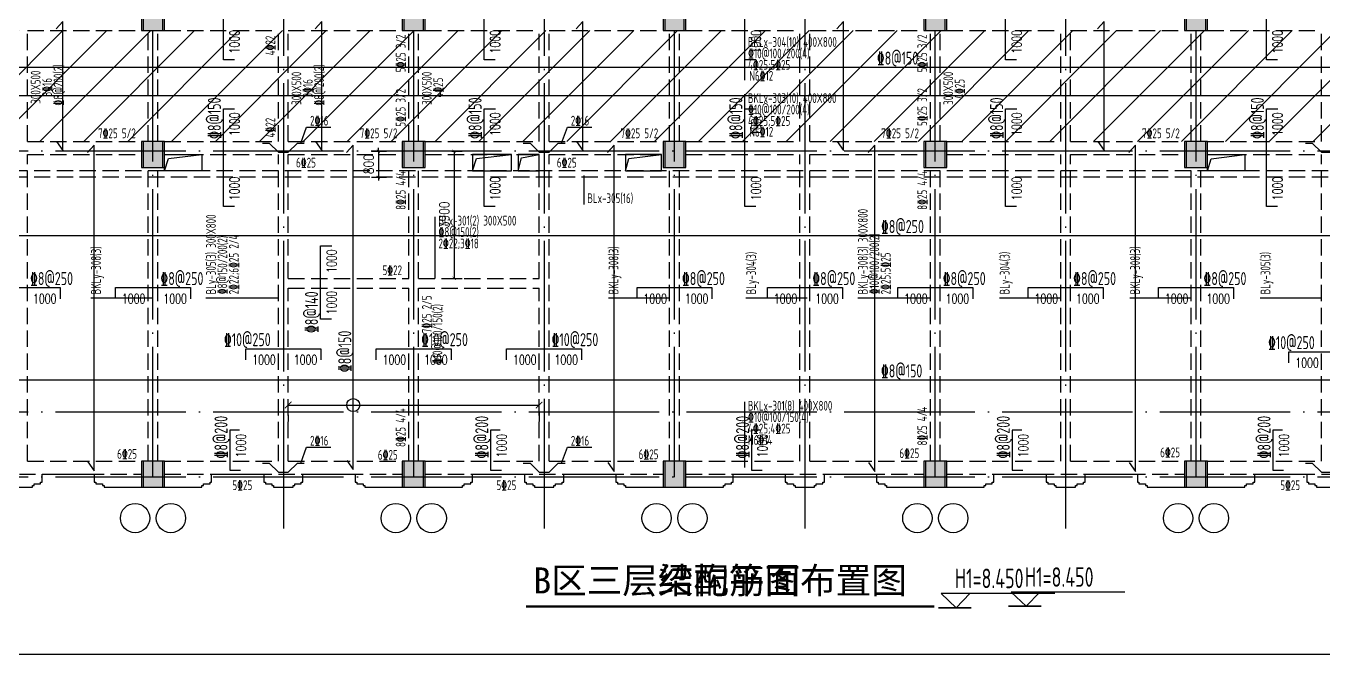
# Model space of a CAD drawing. Header units: millimetres. Extents: x 2998490 to 15040601, y 444546 to 7822218.
# Drawn here: x 14393708 to 14433503, y 7611914 to 7631173 of the extents above; entities that cross this region are included whole.
import ezdxf

# ---------------------------------------------------------------- set-up
doc = ezdxf.new("R2010")
doc.units = ezdxf.units.MM
doc.header["$LTSCALE"] = 2000
doc.linetypes.add('DASH', pattern=[0.35, 0.25, -0.1])
doc.linetypes.add('DOTE', pattern=[2.42, 2, -0.2, 0.02, -0.2])
for name, color, linetype in [('3-AXIS', 3, 'Continuous'), ('3-ban', 84, 'Continuous'), ('3-ban-hatch', 9, 'Continuous'), ('3-ban-rein', 1, 'Continuous'), ('3-ban-TEXT', 7, 'Continuous'), ('3-column-DOWN', 232, 'Continuous'), ('3-COLUMN-UP', 2, 'Continuous'), ('3-dote', 43, 'DOTE'), ('3-HATCH', 8, 'Continuous'), ('3-liang-rein-X', 54, 'Continuous'), ('3-liang-rein-Y', 130, 'Continuous'), ('3-liang-R截面-X', 50, 'Continuous'), ('3-liang-R截面-Y', 70, 'Continuous'), ('3-liang-s-1', 44, 'Continuous'), ('3-liang-xu', 120, 'DASH'), ('3-装饰线脚', 7, 'Continuous'), ('图框', 7, 'Continuous')]:
    doc.layers.add(name, color=color, linetype=linetype)
doc.styles.add('DIM_FONT', font='SIMPLEX', dxfattribs={"width": 0.8, "bigfont": 'HZTXT'})
doc.styles.add('TJ1', font='tj-romans1.shx', dxfattribs={"width": 0.8, "bigfont": 'tj-hztxt1.shx'})
doc.styles.add('TSSD_Rein', font='Tssdeng.shx', dxfattribs={"width": 0.7, "bigfont": 'hztxt.shx'})
doc.styles.add('黑体', font='SIMHEI.TTF')
doc.dimstyles.new('DIMN100', dxfattribs={"dimtxt": 300, "dimasz": 100, "dimexe": 250, "dimexo": 300, "dimgap": 150, "dimtad": 1, "dimdec": 0, "dimzin": 0, "dimdsep": 46, "dimtxsty": 'DIM_FONT', "dimblk": 'ARCHTICK', "dimcen": 0.09, "dimclrt": 7, "dimazin": 2, "dimtfac": 1, "dimtdec": 0, "dimtix": 1, "dimtmove": 2, "dimatfit": 3, "dimldrblk": 'ARCHTICK', "dimfxl": 0, "dimtolj": 1, "dimtzin": 0, "dimarcsym": 0})

# ---------------------------------------------------------------- blocks, each defined once
blk = doc.blocks.new('_ArchTick')
at = {"color": 0, "linetype": 'ByBlock', "const_width": 0.15}
blk.add_lwpolyline([(-0.5, -0.5), (0.5, 0.5)], dxfattribs=at)
blk = doc.blocks.new('*D835')
at = {"layer": '3-ban', "color": 0, "lineweight": -2}
for p, q in [((14401755, 7619548), (14409455, 7619548)), ((14401755, 7619248), (14401755, 7619048)), ((14409455, 7619315), (14409455, 7619048))]:
    blk.add_line(p, q, dxfattribs=at)
at = {"layer": 'Defpoints', "color": 0}
for p in [(14409455, 7619915), (14401755, 7619848), (14409455, 7619548)]:
    blk.add_point(p, dxfattribs=at)
at = {"layer": '3-ban', "color": 0, "lineweight": -2, "xscale": 200, "yscale": 200, "zscale": 200, "rotation": 180}
blk.add_blockref('_ArchTick', (14401755, 7619548), dxfattribs=at)
at = {"layer": '3-ban', "color": 0, "lineweight": -2, "xscale": 200, "yscale": 200, "zscale": 200}
blk.add_blockref('_ArchTick', (14409455, 7619548), dxfattribs=at)
blk = doc.blocks.new('*D1750')
at = {"layer": '3-ban', "color": 0, "lineweight": -2}
for p, q in [((14404312, 7627332), (14404772, 7627332)), ((14404522, 7627332), (14404522, 7627432)), ((14404522, 7627332), (14404522, 7626532)), ((14404312, 7626532), (14404772, 7626532)), ((14404522, 7626532), (14404522, 7626432))]:
    blk.add_line(p, q, dxfattribs=at)
at = {"layer": 'Defpoints', "color": 0}
for p in [(14404012, 7627332), (14404012, 7626532), (14404522, 7626532)]:
    blk.add_point(p, dxfattribs=at)
at = {"layer": '3-ban', "color": 0, "lineweight": -2, "xscale": 100, "yscale": 100, "zscale": 100}
for p, rotation in [((14404522, 7627332), 270), ((14404522, 7626532), 90)]:
    blk.add_blockref('_ArchTick', p, dxfattribs=dict(at, rotation=rotation))
at = {"layer": '3-ban', "color": 7, "insert": (14404222, 7626932), "char_height": 300, "attachment_point": 5, "rotation": 90, "style": 'DIM_FONT'}
blk.add_mtext('\\A1;800', dxfattribs=at)
blk = doc.blocks.new('*D1751')
at = {"layer": '3-ban', "color": 0, "lineweight": -2}
for p, q in [((14406771, 7627332), (14407094, 7627332)), ((14406844, 7627332), (14406844, 7623432)), ((14406771, 7623432), (14407094, 7623432))]:
    blk.add_line(p, q, dxfattribs=at)
at = {"layer": 'Defpoints', "color": 0}
for p in [(14406471, 7627332), (14406471, 7623432), (14406844, 7623432)]:
    blk.add_point(p, dxfattribs=at)
at = {"layer": '3-ban', "color": 0, "lineweight": -2, "xscale": 100, "yscale": 100, "zscale": 100}
for p, rotation in [((14406844, 7627332), 90), ((14406844, 7623432), 270)]:
    blk.add_blockref('_ArchTick', p, dxfattribs=dict(at, rotation=rotation))
at = {"layer": '3-ban', "color": 7, "insert": (14406544, 7625382), "char_height": 300, "attachment_point": 5, "rotation": 90, "style": 'DIM_FONT'}
blk.add_mtext('\\A1;3900', dxfattribs=at)

msp = doc.modelspace()

# ---------------------------------------------------------------- hatches: boundary and pattern name
at = {"layer": '3-ban-hatch'}
h = msp.add_hatch(dxfattribs=at)
h.set_pattern_fill('ANSI31', color=8, scale=300, style=0)
h.set_pattern_definition([(45, (-3453.4, -44193.7), (-673.51921, 673.51921), [])])
h.paths.add_polyline_path([(14379305.5, 7627632.3), (14379305.5, 7634032.3), (14378716.6, 7634032.3), (14378211.8, 7634336.8), (14375608.4, 7636939.6), (14375379.3, 7637493.7), (14375379.3, 7641172.6), (14375609.6, 7641726.2), (14378211.6, 7644328.2), (14378765.7, 7644557.3), (14382445.1, 7644557.3), (14382999.1, 7644328), (14385600.8, 7641726.4), (14385830.5, 7641172.6), (14385830.5, 7639632.3), (14389305.5, 7639632.3), (14389305.5, 7634032.3), (14387305.5, 7634032.3), (14387305.5, 7631334.3), (14389305.5, 7631332.3), (14389305.5, 7631032.3), (14452155.5, 7631032.3), (14452155.5, 7627632.3)])
at = {"layer": '3-HATCH'}
for points in [[(14397305.5, 7631032.3), (14397905.5, 7631032.3), (14397905.5, 7631832.3), (14397305.5, 7631832.3)], [(14405305.5, 7631032.3), (14405905.5, 7631032.3), (14405905.5, 7631832.3), (14405305.5, 7631832.3)], [(14413305.5, 7631032.3), (14413905.5, 7631032.3), (14413905.5, 7631832.3), (14413305.5, 7631832.3)], [(14421305.5, 7631032.3), (14421905.5, 7631032.3), (14421905.5, 7631832.3), (14421305.5, 7631832.3)], [(14429305.5, 7631032.3), (14429905.5, 7631032.3), (14429905.5, 7631832.3), (14429305.5, 7631832.3)], [(14397305.5, 7626832.3), (14397905.5, 7626832.3), (14397905.5, 7627632.3), (14397305.5, 7627632.3)], [(14405305.5, 7626832.3), (14405905.5, 7626832.3), (14405905.5, 7627632.3), (14405305.5, 7627632.3)], [(14413305.5, 7626832.3), (14413905.5, 7626832.3), (14413905.5, 7627632.3), (14413305.5, 7627632.3)], [(14421305.5, 7626832.3), (14421905.5, 7626832.3), (14421905.5, 7627632.3), (14421305.5, 7627632.3)], [(14429305.5, 7626832.3), (14429905.5, 7626832.3), (14429905.5, 7627632.3), (14429305.5, 7627632.3)], [(14397305.5, 7617032.3), (14397905.5, 7617032.3), (14397905.5, 7617832.3), (14397305.5, 7617832.3)], [(14405305.5, 7617032.3), (14405905.5, 7617032.3), (14405905.5, 7617832.3), (14405305.5, 7617832.3)], [(14413305.5, 7617032.3), (14413905.5, 7617032.3), (14413905.5, 7617832.3), (14413305.5, 7617832.3)], [(14421305.5, 7617032.3), (14421905.5, 7617032.3), (14421905.5, 7617832.3), (14421305.5, 7617832.3)], [(14429305.5, 7617032.3), (14429905.5, 7617032.3), (14429905.5, 7617832.3), (14429305.5, 7617832.3)]]:
    msp.add_hatch(color=256, dxfattribs=at).paths.add_polyline_path(points)

# ---------------------------------------------------------------- linework, layer by layer
at = {"layer": '3-AXIS', "color": 15, "linetype": 'DOTE'}
for p, q in [((14397605.6, 7617332.3), (14397605.6, 7646612.4)), ((14405605.6, 7617332.3), (14405605.6, 7646612.4)), ((14413605.6, 7617332.3), (14413605.6, 7646612.4)), ((14421605.6, 7617332.3), (14421605.6, 7646612.4)), ((14429605.6, 7617332.3), (14429605.6, 7646612.4)), ((14451855.6, 7627332.3), (14370566.4, 7627332.3)), ((14451855.6, 7619332.3), (14370566.4, 7619332.3)), ((14451855.6, 7617332.3), (14370566.4, 7617332.3))]:
    msp.add_line(p, q, dxfattribs=at)
at = {"layer": '3-ban'}
msp.add_lwpolyline([(14427425.9, 7613808.1), (14423938.9, 7613808.1), (14424394.6, 7613376.8), (14423849.6, 7613376.8), (14424858.3, 7613376.8), (14424394.6, 7613376.8), (14424818.5, 7613808.1)], dxfattribs=at)
at = {"layer": '3-ban', "const_width": 70}
msp.add_lwpolyline([(14409045.7, 7613370.5), (14421573.4, 7613370.5)], dxfattribs=at)
at = {"layer": '3-ban'}
msp.add_circle((14403749.8, 7619547.9), 200, dxfattribs=at)
at = {"layer": '3-ban-rein'}
for points in [[(14400103, 7630132.3), (14399765.1, 7630132.3), (14399765.1, 7632929.9), (14400111.1, 7632929.9)], [(14408103, 7630132.3), (14407765.1, 7630132.3), (14407765.1, 7632929.9), (14408111.1, 7632929.9)], [(14416103, 7630132.3), (14415765.1, 7630132.3), (14415765.1, 7632929.9), (14416111.1, 7632929.9)], [(14424103, 7630132.3), (14423765.1, 7630132.3), (14423765.1, 7632929.9), (14424111.1, 7632929.9)], [(14432103, 7630132.3), (14431765.1, 7630132.3), (14431765.1, 7632929.9), (14432111.1, 7632929.9)], [(14394645.8, 7627628.1), (14394839.3, 7627354.4), (14394839.3, 7631311.7), (14394636.2, 7631082.3)], [(14402595.8, 7627628.1), (14402789.3, 7627354.4), (14402789.3, 7631311.7), (14402586.2, 7631082.3)], [(14410595.8, 7627628.1), (14410789.3, 7627354.4), (14410789.3, 7631311.7), (14410586.2, 7631082.3)], [(14418595.8, 7627628.1), (14418789.3, 7627354.4), (14418789.3, 7631311.7), (14418586.2, 7631082.3)], [(14426595.8, 7627628.1), (14426789.3, 7627354.4), (14426789.3, 7631311.7), (14426586.2, 7631082.3)], [(14379461.7, 7629571.6), (14379461.7, 7629909.5), (14452038.7, 7629909.5), (14452038.7, 7629563.5)], [(14379667.5, 7629229.8), (14379393.8, 7629036.4), (14452054.9, 7629036.4), (14451825.6, 7629239.5)], [(14400103, 7625632.3), (14399765.1, 7625632.3), (14399765.1, 7628632.3), (14400111.1, 7628632.3)], [(14408103, 7625632.3), (14407765.1, 7625632.3), (14407765.1, 7628632.3), (14408111.1, 7628632.3)], [(14416103, 7625632.3), (14415765.1, 7625632.3), (14415765.1, 7628632.3), (14416111.1, 7628632.3)], [(14424103, 7625632.3), (14423765.1, 7625632.3), (14423765.1, 7628632.3), (14424111.1, 7628632.3)], [(14432103, 7625632.3), (14431765.1, 7625632.3), (14431765.1, 7628632.3), (14432111.1, 7628632.3)], [(14395606.4, 7617804.9), (14395799.8, 7617531.3), (14395799.8, 7627522.6), (14395596.7, 7627293.2)], [(14403556.4, 7617845.6), (14403749.8, 7617571.9), (14403749.8, 7627522.6), (14403546.7, 7627293.2)], [(14411556.4, 7617784.7), (14411749.8, 7617511.1), (14411749.8, 7627522.6), (14411546.7, 7627293.2)], [(14419556.4, 7617789.3), (14419749.8, 7617515.6), (14419749.8, 7627522.6), (14419546.7, 7627293.2)], [(14427556.4, 7617786.5), (14427749.8, 7617512.9), (14427749.8, 7627522.6), (14427546.7, 7627293.2)], [(14389461.7, 7624407.8), (14389461.7, 7624745.7), (14452052.8, 7624745.7), (14452052.8, 7624399.7)], [(14403084, 7622182.3), (14402746.1, 7622182.3), (14402746.1, 7624432.3), (14403092.1, 7624432.3)], [(14392455.5, 7622811.6), (14392455.5, 7623149.6), (14394755.5, 7623149.6), (14394755.5, 7622803.6)], [(14396455.5, 7622811.6), (14396455.5, 7623149.6), (14398755.5, 7623149.6), (14398755.5, 7622803.6)], [(14412455.5, 7622811.6), (14412455.5, 7623149.6), (14414755.5, 7623149.6), (14414755.5, 7622803.6)], [(14416455.5, 7622811.6), (14416455.5, 7623149.6), (14418755.5, 7623149.6), (14418755.5, 7622803.6)], [(14420455.5, 7622811.6), (14420455.5, 7623149.6), (14422755.5, 7623149.6), (14422755.5, 7622803.6)], [(14424455.5, 7622811.6), (14424455.5, 7623149.6), (14426755.5, 7623149.6), (14426755.5, 7622803.6)], [(14428455.5, 7622811.6), (14428455.5, 7623149.6), (14430755.5, 7623149.6), (14430755.5, 7622803.6)], [(14400455.5, 7620939), (14400455.5, 7621277), (14402755.5, 7621277), (14402755.5, 7620931)], [(14404455.5, 7620939), (14404455.5, 7621277), (14406755.5, 7621277), (14406755.5, 7620931)], [(14408455.5, 7620939), (14408455.5, 7621277), (14410755.5, 7621277), (14410755.5, 7620931)], [(14432455.5, 7620847.4), (14432455.5, 7621185.4), (14434755.5, 7621185.4), (14434755.5, 7620839.4)], [(14389667.5, 7620511.1), (14389393.8, 7620317.7), (14452054.9, 7620317.7), (14451825.6, 7620520.8)], [(14400257.1, 7618774.7), (14399965, 7618774.7), (14399965, 7617548.6), (14400294.3, 7617548.6)], [(14408257.1, 7618774.7), (14407965, 7618774.7), (14407965, 7617548.6), (14408294.3, 7617548.6)], [(14416257.1, 7618774.7), (14415965, 7618774.7), (14415965, 7617548.6), (14416294.3, 7617548.6)], [(14424257.1, 7618774.7), (14423965, 7618774.7), (14423965, 7617548.6), (14424294.3, 7617548.6)], [(14432257.1, 7618774.7), (14431965, 7618774.7), (14431965, 7617548.6), (14432294.3, 7617548.6)]]:
    msp.add_lwpolyline(points, dxfattribs=at)
at = {"layer": '3-column-DOWN'}
for points in [[(14397255.5, 7631032.3), (14397955.5, 7631032.3), (14397955.5, 7631832.3), (14397255.5, 7631832.3)], [(14405255.5, 7631032.3), (14405955.5, 7631032.3), (14405955.5, 7631832.3), (14405255.5, 7631832.3)], [(14413255.5, 7631032.3), (14413955.5, 7631032.3), (14413955.5, 7631832.3), (14413255.5, 7631832.3)], [(14421255.5, 7631032.3), (14421955.5, 7631032.3), (14421955.5, 7631832.3), (14421255.5, 7631832.3)], [(14429255.5, 7631032.3), (14429955.5, 7631032.3), (14429955.5, 7631832.3), (14429255.5, 7631832.3)], [(14397255.5, 7626832.3), (14397955.5, 7626832.3), (14397955.5, 7627632.3), (14397255.5, 7627632.3)], [(14405255.5, 7626832.3), (14405955.5, 7626832.3), (14405955.5, 7627632.3), (14405255.5, 7627632.3)], [(14413255.5, 7626832.3), (14413955.5, 7626832.3), (14413955.5, 7627632.3), (14413255.5, 7627632.3)], [(14421255.5, 7626832.3), (14421955.5, 7626832.3), (14421955.5, 7627632.3), (14421255.5, 7627632.3)], [(14429255.5, 7626832.3), (14429955.5, 7626832.3), (14429955.5, 7627632.3), (14429255.5, 7627632.3)], [(14397255.5, 7617032.3), (14397955.5, 7617032.3), (14397955.5, 7617832.3), (14397255.5, 7617832.3)], [(14405255.5, 7617032.3), (14405955.5, 7617032.3), (14405955.5, 7617832.3), (14405255.5, 7617832.3)], [(14413255.5, 7617032.3), (14413955.5, 7617032.3), (14413955.5, 7617832.3), (14413255.5, 7617832.3)], [(14421255.5, 7617032.3), (14421955.5, 7617032.3), (14421955.5, 7617832.3), (14421255.5, 7617832.3)], [(14429255.5, 7617032.3), (14429955.5, 7617032.3), (14429955.5, 7617832.3), (14429255.5, 7617832.3)]]:
    msp.add_lwpolyline(points, close=True, dxfattribs=at)
at = {"layer": '3-COLUMN-UP'}
for points in [[(14397305.5, 7631032.3), (14397905.5, 7631032.3), (14397905.5, 7631832.3), (14397305.5, 7631832.3)], [(14405305.5, 7631032.3), (14405905.5, 7631032.3), (14405905.5, 7631832.3), (14405305.5, 7631832.3)], [(14413305.5, 7631032.3), (14413905.5, 7631032.3), (14413905.5, 7631832.3), (14413305.5, 7631832.3)], [(14421305.5, 7631032.3), (14421905.5, 7631032.3), (14421905.5, 7631832.3), (14421305.5, 7631832.3)], [(14429305.5, 7631032.3), (14429905.5, 7631032.3), (14429905.5, 7631832.3), (14429305.5, 7631832.3)], [(14397305.5, 7626832.3), (14397905.5, 7626832.3), (14397905.5, 7627632.3), (14397305.5, 7627632.3)], [(14405305.5, 7626832.3), (14405905.5, 7626832.3), (14405905.5, 7627632.3), (14405305.5, 7627632.3)], [(14413305.5, 7626832.3), (14413905.5, 7626832.3), (14413905.5, 7627632.3), (14413305.5, 7627632.3)], [(14421305.5, 7626832.3), (14421905.5, 7626832.3), (14421905.5, 7627632.3), (14421305.5, 7627632.3)], [(14429305.5, 7626832.3), (14429905.5, 7626832.3), (14429905.5, 7627632.3), (14429305.5, 7627632.3)], [(14397305.5, 7617032.3), (14397905.5, 7617032.3), (14397905.5, 7617832.3), (14397305.5, 7617832.3)], [(14405305.5, 7617032.3), (14405905.5, 7617032.3), (14405905.5, 7617832.3), (14405305.5, 7617832.3)], [(14413305.5, 7617032.3), (14413905.5, 7617032.3), (14413905.5, 7617832.3), (14413305.5, 7617832.3)], [(14421305.5, 7617032.3), (14421905.5, 7617032.3), (14421905.5, 7617832.3), (14421305.5, 7617832.3)], [(14429305.5, 7617032.3), (14429905.5, 7617032.3), (14429905.5, 7617832.3), (14429305.5, 7617832.3)]]:
    msp.add_lwpolyline(points, close=True, dxfattribs=at)
at = {"layer": '3-dote'}
for p, q in [((14401605.6, 7643940.2), (14401605.6, 7615758.6)), ((14409605.6, 7643940.2), (14409605.6, 7615758.6)), ((14417605.6, 7643940.2), (14417605.6, 7615758.6)), ((14425605.6, 7643940.2), (14425605.6, 7615758.6))]:
    msp.add_line(p, q, dxfattribs=at)
at = {"layer": '3-liang-rein-X'}
for p, q in [((14402143.2, 7627581.3), (14402320.5, 7628073.1)), ((14402320.5, 7628073.1), (14403065.6, 7628073.1)), ((14410143.2, 7627581.3), (14410320.5, 7628073.1)), ((14410320.5, 7628073.1), (14411065.6, 7628073.1)), ((14402143.2, 7617768.2), (14402320.5, 7618260)), ((14402320.5, 7618260), (14403065.6, 7618260)), ((14410143.2, 7617768.2), (14410320.5, 7618260)), ((14410320.5, 7618260), (14411065.6, 7618260))]:
    msp.add_line(p, q, dxfattribs=at)
at = {"layer": '3-liang-rein-X', "color": 1}
for points in [[(14400963.5, 7627582.1), (14401173.4, 7627582.1), (14401456.2, 7627299.3), (14401756.2, 7627299.3), (14402038.2, 7627581.3), (14402248.1, 7627581.3)], [(14408963.5, 7627582.1), (14409173.4, 7627582.1), (14409456.2, 7627299.3), (14409756.2, 7627299.3), (14410038.2, 7627581.3), (14410248.1, 7627581.3)], [(14432963.5, 7627582.1), (14433173.4, 7627582.1), (14433456.2, 7627299.3), (14433756.2, 7627299.3), (14434038.2, 7627581.3), (14434248.1, 7627581.3)], [(14400963.5, 7617769), (14401173.4, 7617769), (14401456.2, 7617486.2), (14401756.2, 7617486.2), (14402038.2, 7617768.2), (14402248.1, 7617768.2)], [(14408963.5, 7617769), (14409173.4, 7617769), (14409456.2, 7617486.2), (14409756.2, 7617486.2), (14410038.2, 7617768.2), (14410248.1, 7617768.2)], [(14432963.5, 7617769), (14433173.4, 7617769), (14433456.2, 7617486.2), (14433756.2, 7617486.2), (14434038.2, 7617768.2), (14434248.1, 7617768.2)]]:
    msp.add_lwpolyline(points, dxfattribs=at)
at = {"layer": '3-liang-R截面-X'}
for p, q in [((14415749.1, 7631171.7), (14415749.1, 7629510.5)), ((14415749.1, 7629077.9), (14415749.1, 7627406)), ((14410823.4, 7626589.4), (14410823.4, 7625700.8)), ((14406251.7, 7625320.7), (14406251.7, 7623432.3)), ((14415749.1, 7619645.7), (14415749.1, 7617632.3))]:
    msp.add_line(p, q, dxfattribs=at)
msp.add_lwpolyline([(14425277.5, 7613766.3), (14421790.5, 7613766.3), (14422246.2, 7613335), (14421701.2, 7613335), (14422710, 7613335), (14422246.2, 7613335), (14422670.2, 7613766.3)], dxfattribs=at)
at = {"layer": '3-liang-R截面-X', "const_width": 70}
msp.add_lwpolyline([(14409045.7, 7613370.5), (14418272.1, 7613370.5)], dxfattribs=at)
at = {"layer": '3-liang-R截面-Y'}
for p, q in [((14395697.6, 7622838.4), (14397577.6, 7622838.4)), ((14399225.7, 7622838.4), (14401455.6, 7622838.4)), ((14411575.7, 7622838.4), (14413455.6, 7622838.4)), ((14415797.3, 7622838.4), (14417677.3, 7622838.4)), ((14419225.7, 7622838.4), (14421455.6, 7622838.4)), ((14423575.7, 7622838.4), (14425455.6, 7622838.4)), ((14427575.7, 7622838.4), (14429455.6, 7622838.4)), ((14431575.7, 7622838.4), (14433455.6, 7622838.4))]:
    msp.add_line(p, q, dxfattribs=at)
at = {"layer": '3-liang-s-1'}
for points in [[(14397955.6, 7627232.3), (14399105.6, 7627232.3), (14399105.6, 7626732.3), (14397955.6, 7626732.3)], [(14407405.6, 7626732.3), (14408605.6, 7626732.3), (14408605.6, 7627232.3), (14407405.6, 7627232.3)], [(14408805.6, 7626732.3), (14409455.6, 7626732.3), (14409455.6, 7627232.3), (14408805.6, 7627232.3)], [(14412105.6, 7626732.3), (14413205.6, 7626732.3), (14413205.6, 7627232.3), (14412105.6, 7627232.3)], [(14429955.6, 7627232.3), (14431105.6, 7627232.3), (14431105.6, 7626732.3), (14429955.6, 7626732.3)]]:
    msp.add_lwpolyline(points, close=True, dxfattribs=at)
for points in [[(14397955.6, 7626732.3), (14398083.8, 7627105.2), (14399105.6, 7627232.3)], [(14407405.6, 7626732.3), (14407526.2, 7627106.6), (14408605.6, 7627232.3)], [(14408805.6, 7626732.3), (14408910.7, 7627130.9), (14409455.6, 7627232.3)], [(14412105.6, 7626732.3), (14412206.6, 7627108.9), (14413205.6, 7627232.3)], [(14429955.6, 7626732.3), (14430067.8, 7627100.8), (14431105.6, 7627232.3)], [(14393305.6, 7617032.3), (14393905.6, 7617032.3), (14393905.6, 7617082.3), (14393955.6, 7617082.3), (14393955.6, 7617132.3), (14394155.6, 7617132.3), (14394155.6, 7617182.3), (14394205.6, 7617182.3), (14394205.6, 7617432.3), (14395805.6, 7617432.3), (14395805.6, 7617182.3), (14395855.6, 7617182.3), (14395855.6, 7617132.3), (14396055.6, 7617132), (14396055.6, 7617082.3), (14396105.6, 7617082.3), (14396105.6, 7617032.3), (14397605.6, 7617032.3)], [(14397605.6, 7617032.3), (14399105.6, 7617032.3), (14399105.6, 7617082.3), (14399155.6, 7617082.3), (14399155.6, 7617132.3), (14399355.6, 7617132.3), (14399355.6, 7617182.3), (14399405.6, 7617182.3), (14399405.6, 7617432.3), (14401005.6, 7617432.3), (14401005.6, 7617182.3), (14401055.6, 7617182.3), (14401055.6, 7617132.3), (14401255.6, 7617132.3), (14401255.6, 7617082.3), (14401305.6, 7617082.3), (14401305.6, 7617032.3), (14401905.6, 7617032.3), (14401905.6, 7617082.3), (14401955.6, 7617082.3), (14401955.6, 7617132.3), (14402155.6, 7617132.3), (14402155.6, 7617182.3), (14402205.6, 7617182.3), (14402205.6, 7617432.3), (14403805.6, 7617432.3), (14403805.6, 7617182.3), (14403855.6, 7617182.3), (14403855.6, 7617132.3), (14404055.6, 7617132), (14404055.6, 7617082.3), (14404105.6, 7617082.3), (14404105.6, 7617032.3), (14405605.6, 7617032.3)], [(14405605.6, 7617032.3), (14407105.6, 7617032.3), (14407105.6, 7617082.3), (14407155.6, 7617082.3), (14407155.6, 7617132.3), (14407355.6, 7617132.3), (14407355.6, 7617182.3), (14407405.6, 7617182.3), (14407405.6, 7617432.3), (14409005.6, 7617432.3), (14409005.6, 7617182.3), (14409055.6, 7617182.3), (14409055.6, 7617132.3), (14409255.6, 7617132.3), (14409255.6, 7617082.3), (14409305.6, 7617082.3), (14409305.6, 7617032.3), (14409905.6, 7617032.3), (14409905.6, 7617082.3), (14409955.6, 7617082.3), (14409955.6, 7617132.3), (14410155.6, 7617132.3), (14410155.6, 7617182.3), (14410205.6, 7617182.3), (14410205.6, 7617432.3), (14411805.6, 7617432.3), (14411805.6, 7617182.3), (14411855.6, 7617182.3), (14411855.6, 7617132.3), (14412055.6, 7617132), (14412055.6, 7617082.3), (14412105.6, 7617082.3), (14412105.6, 7617032.3), (14413605.6, 7617032.3)], [(14413605.6, 7617032.3), (14415105.6, 7617032.3), (14415105.6, 7617082.3), (14415155.6, 7617082.3), (14415155.6, 7617132.3), (14415355.6, 7617132.3), (14415355.6, 7617182.3), (14415405.6, 7617182.3), (14415405.6, 7617432.3), (14417005.6, 7617432.3), (14417005.6, 7617182.3), (14417055.6, 7617182.3), (14417055.6, 7617132.3), (14417255.6, 7617132.3), (14417255.6, 7617082.3), (14417305.6, 7617082.3), (14417305.6, 7617032.3), (14417905.6, 7617032.3), (14417905.6, 7617082.3), (14417955.6, 7617082.3), (14417955.6, 7617132.3), (14418155.6, 7617132.3), (14418155.6, 7617182.3), (14418205.6, 7617182.3), (14418205.6, 7617432.3), (14419805.6, 7617432.3), (14419805.6, 7617182.3), (14419855.6, 7617182.3), (14419855.6, 7617132.3), (14420055.6, 7617132), (14420055.6, 7617082.3), (14420105.6, 7617082.3), (14420105.6, 7617032.3), (14421605.6, 7617032.3)], [(14421605.6, 7617032.3), (14423105.6, 7617032.3), (14423105.6, 7617082.3), (14423155.6, 7617082.3), (14423155.6, 7617132.3), (14423355.6, 7617132.3), (14423355.6, 7617182.3), (14423405.6, 7617182.3), (14423405.6, 7617432.3), (14425005.6, 7617432.3), (14425005.6, 7617182.3), (14425055.6, 7617182.3), (14425055.6, 7617132.3), (14425255.6, 7617132.3), (14425255.6, 7617082.3), (14425305.6, 7617082.3), (14425305.6, 7617032.3), (14425905.6, 7617032.3), (14425905.6, 7617082.3), (14425955.6, 7617082.3), (14425955.6, 7617132.3), (14426155.6, 7617132.3), (14426155.6, 7617182.3), (14426205.6, 7617182.3), (14426205.6, 7617432.3), (14427805.6, 7617432.3), (14427805.6, 7617182.3), (14427855.6, 7617182.3), (14427855.6, 7617132.3), (14428055.6, 7617132), (14428055.6, 7617082.3), (14428105.6, 7617082.3), (14428105.6, 7617032.3), (14429605.6, 7617032.3)], [(14429605.6, 7617032.3), (14431105.6, 7617032.3), (14431105.6, 7617082.3), (14431155.6, 7617082.3), (14431155.6, 7617132.3), (14431355.6, 7617132.3), (14431355.6, 7617182.3), (14431405.6, 7617182.3), (14431405.6, 7617432.3), (14433005.6, 7617432.3), (14433005.6, 7617182.3), (14433055.6, 7617182.3), (14433055.6, 7617132.3), (14433255.6, 7617132.3), (14433255.6, 7617082.3), (14433305.6, 7617082.3), (14433305.6, 7617032.3), (14433905.6, 7617032.3)]]:
    msp.add_lwpolyline(points, dxfattribs=at)
at = {"layer": '3-liang-xu'}
for p, q in [((14393755.5, 7627632.3), (14393755.5, 7631032.3)), ((14393755.5, 7631032.3), (14397255.5, 7631032.3)), ((14397455.5, 7627632.3), (14397455.5, 7631032.3)), ((14397755.5, 7627632.3), (14397755.5, 7631032.3)), ((14397955.5, 7631032.3), (14401455.5, 7631032.3)), ((14401455.5, 7627632.3), (14401455.5, 7631032.3)), ((14401755.5, 7627632.3), (14401755.5, 7631032.3)), ((14401755.5, 7631032.3), (14405255.5, 7631032.3)), ((14405455.5, 7627632.3), (14405455.5, 7631032.3)), ((14405755.5, 7627632.3), (14405755.5, 7631032.3)), ((14405955.5, 7631032.3), (14409455.5, 7631032.3)), ((14409455.5, 7627632.3), (14409455.5, 7631032.3)), ((14409755.5, 7627632.3), (14409755.5, 7631032.3)), ((14409755.5, 7631032.3), (14413255.5, 7631032.3)), ((14413455.5, 7627632.3), (14413455.5, 7631032.3)), ((14413755.5, 7627632.3), (14413755.5, 7631032.3)), ((14413955.5, 7631032.3), (14417455.5, 7631032.3)), ((14417455.5, 7627632.3), (14417455.5, 7631032.3)), ((14417755.5, 7627632.3), (14417755.5, 7631032.3)), ((14417755.5, 7631032.3), (14421255.5, 7631032.3)), ((14421455.5, 7627632.3), (14421455.5, 7631032.3)), ((14421755.5, 7627632.3), (14421755.5, 7631032.3)), ((14421955.5, 7631032.3), (14425455.5, 7631032.3)), ((14425455.5, 7627632.3), (14425455.5, 7631032.3)), ((14425755.5, 7627632.3), (14425755.5, 7631032.3)), ((14425755.5, 7631032.3), (14429255.5, 7631032.3)), ((14429455.5, 7627632.3), (14429455.5, 7631032.3)), ((14429755.5, 7627632.3), (14429755.5, 7631032.3)), ((14429955.5, 7631032.3), (14433455.5, 7631032.3)), ((14433455.5, 7627632.3), (14433455.5, 7631032.3)), ((14393755.5, 7627632.3), (14397255.5, 7627632.3)), ((14397955.5, 7627632.3), (14401455.5, 7627632.3)), ((14401755.5, 7627632.3), (14405255.5, 7627632.3)), ((14405955.5, 7627632.3), (14409455.5, 7627632.3)), ((14409755.5, 7627632.3), (14413255.5, 7627632.3)), ((14413955.5, 7627632.3), (14417455.5, 7627632.3)), ((14417755.5, 7627632.3), (14421255.5, 7627632.3)), ((14421955.5, 7627632.3), (14425455.5, 7627632.3)), ((14425755.5, 7627632.3), (14429255.5, 7627632.3)), ((14429955.5, 7627632.3), (14433455.5, 7627632.3)), ((14393755.5, 7617832.3), (14393755.5, 7627232.3)), ((14393755.5, 7627232.3), (14397255.5, 7627232.3)), ((14397955.5, 7627232.3), (14401455.5, 7627232.3)), ((14401455.5, 7617832.3), (14401455.5, 7627232.3)), ((14401755.5, 7627232.3), (14405255.5, 7627232.3)), ((14401755.5, 7623432.3), (14401755.5, 7627232.3)), ((14405955.5, 7627232.3), (14409455.5, 7627232.3)), ((14409455.5, 7623432.3), (14409455.5, 7627232.3)), ((14409755.5, 7617832.3), (14409755.5, 7627232.3)), ((14409755.5, 7627232.3), (14413255.5, 7627232.3)), ((14413955.5, 7627232.3), (14417455.5, 7627232.3)), ((14417455.5, 7617832.3), (14417455.5, 7627232.3)), ((14417755.5, 7617832.3), (14417755.5, 7627232.3)), ((14417755.5, 7627232.3), (14421255.5, 7627232.3)), ((14421955.5, 7627232.3), (14425455.5, 7627232.3)), ((14425455.5, 7617832.3), (14425455.5, 7627232.3)), ((14425755.5, 7617832.3), (14425755.5, 7627232.3)), ((14425755.5, 7627232.3), (14429255.5, 7627232.3)), ((14429955.5, 7627232.3), (14433455.5, 7627232.3)), ((14433455.5, 7617832.3), (14433455.5, 7627232.3)), ((14451855.6, 7626732.3), (14389705.6, 7626732.3)), ((14397455.5, 7617832.3), (14397455.5, 7626832.3)), ((14397755.5, 7617832.3), (14397755.5, 7626832.3)), ((14405455.5, 7623432.3), (14405455.5, 7626832.3)), ((14405755.5, 7623432.3), (14405755.5, 7626832.3)), ((14413455.5, 7617832.3), (14413455.5, 7626832.3)), ((14413755.5, 7617832.3), (14413755.5, 7626832.3)), ((14421455.5, 7617832.3), (14421455.5, 7626832.3)), ((14421755.5, 7617832.3), (14421755.5, 7626832.3)), ((14429455.5, 7617832.3), (14429455.5, 7626832.3)), ((14429755.5, 7617832.3), (14429755.5, 7626832.3)), ((14451855.6, 7626532.3), (14389705.6, 7626532.3)), ((14401755.5, 7623432.3), (14405455.5, 7623432.3)), ((14401755.5, 7623132.3), (14405455.5, 7623132.3)), ((14401755.5, 7617832.3), (14401755.5, 7623132.3)), ((14405455.5, 7617832.3), (14405455.5, 7623132.3)), ((14405755.5, 7623432.3), (14409455.5, 7623432.3)), ((14405755.5, 7617832.3), (14405755.5, 7623132.3)), ((14405755.5, 7623132.3), (14409455.5, 7623132.3)), ((14409455.5, 7617832.3), (14409455.5, 7623132.3)), ((14393755.5, 7617832.3), (14397255.5, 7617832.3)), ((14397955.5, 7617832.3), (14401455.5, 7617832.3)), ((14401755.5, 7617832.3), (14405255.5, 7617832.3)), ((14405955.5, 7617832.3), (14409455.5, 7617832.3)), ((14409755.5, 7617832.3), (14413255.5, 7617832.3)), ((14413955.5, 7617832.3), (14417455.5, 7617832.3)), ((14417755.5, 7617832.3), (14421255.5, 7617832.3)), ((14421955.5, 7617832.3), (14425455.5, 7617832.3)), ((14425755.5, 7617832.3), (14429255.5, 7617832.3)), ((14429955.5, 7617832.3), (14433455.5, 7617832.3)), ((14390005.5, 7617432.3), (14397255.5, 7617432.3)), ((14397955.5, 7617432.3), (14405255.5, 7617432.3)), ((14405955.5, 7617432.3), (14413255.5, 7617432.3)), ((14413955.5, 7617432.3), (14421255.5, 7617432.3)), ((14421955.5, 7617432.3), (14429255.5, 7617432.3)), ((14429955.5, 7617432.3), (14437255.5, 7617432.3))]:
    msp.add_line(p, q, dxfattribs=at)
at = {"layer": '3-装饰线脚'}
for centre in [(14397055.6, 7616082.3), (14398155.6, 7616082.3), (14405055.6, 7616082.3), (14406155.6, 7616082.3), (14413055.6, 7616082.3), (14414155.6, 7616082.3), (14421055.6, 7616082.3), (14422155.6, 7616082.3), (14429055.6, 7616082.3), (14430155.6, 7616082.3)]:
    msp.add_circle(centre, 450, dxfattribs=at)
at = {"layer": '图框'}
msp.add_line((14364028.6, 7611913.6), (14471428.6, 7611913.6), dxfattribs=at)

# ---------------------------------------------------------------- texts
at = {"layer": '3-ban', "style": 'TSSD_Rein', "width": 0.7}
for s, rotation, p in [('%%1328@150', 359.99419, (14419814.3, 7629986.6, -5065)), ('%%1328@150', 89.99419, (14399688, 7627711, -5065)), ('%%1328@150', 89.99419, (14407688, 7627711, -5065)), ('%%1328@150', 89.99419, (14415688, 7627711, -5065)), ('%%1328@150', 89.99419, (14423688, 7627711, -5065)), ('%%1328@150', 89.99419, (14431688, 7627711, -5065)), ('%%1328@250', 359.99419, (14419939.8, 7624822.8, -5065)), ('%%1328@250', 359.99419, (14393834.1, 7623226.6, -5065)), ('%%1328@250', 359.99419, (14397834.1, 7623226.6, -5065)), ('%%1328@250', 359.99419, (14413834.1, 7623226.6, -5065)), ('%%1328@250', 359.99419, (14417834.1, 7623226.6, -5065)), ('%%1328@250', 359.99419, (14421834.1, 7623226.6, -5065)), ('%%1328@250', 359.99419, (14425834.1, 7623226.6, -5065)), ('%%1328@250', 359.99419, (14429834.1, 7623226.6, -5065)), ('%%1328@140', 89.99419, (14402669, 7621758.1, -5065)), ('%%13210@250', 359.99419, (14399782.7, 7621354.1, -5065)), ('%%1328@150', 89.99419, (14403688, 7620559.7, -5065)), ('%%13210@250', 359.99419, (14405834.1, 7621354.1, -5065)), ('%%13210@250', 359.99419, (14409834.1, 7621354.1, -5065)), ('%%13210@250', 359.99419, (14431815.1, 7621262.5, -5065)), ('%%1328@150', 359.99419, (14419939.2, 7620394.8, -5065)), ('%%1328@200', 90.00581, (14399892.8, 7617910.7, -5065)), ('%%1328@200', 90.00581, (14407892.8, 7617910.7, -5065)), ('%%1328@200', 90.00581, (14415892.8, 7617910.7, -5065)), ('%%1328@200', 90.00581, (14423892.8, 7617910.7, -5065)), ('%%1328@200', 90.00581, (14431892.8, 7617910.7, -5065))]:
    msp.add_text(s, height=400, rotation=rotation, dxfattribs=at).set_placement(p)
at = {"layer": '3-ban', "style": '黑体'}
msp.add_text('B区三层结构平面布置图', height=800, dxfattribs=at).set_placement((14409277, 7613770.5))
at = {"layer": '3-ban', "style": 'TSSD_Rein', "width": 0.7}
msp.add_text('H1=8.450', height=600, dxfattribs=at).set_placement((14424354.1, 7613975.3))
at = {"layer": '3-ban-TEXT', "style": 'TJ1', "width": 0.7}
for p in [(14400254.9, 7630329.2), (14408254.9, 7630329.2), (14416254.9, 7630329.2), (14424254.9, 7630329.2), (14432254.9, 7630329.2), (14400254.9, 7627802.2), (14408254.9, 7627802.2), (14416254.9, 7627802.2), (14424254.9, 7627802.2), (14432254.9, 7627802.2), (14400254.9, 7625829.2), (14408254.9, 7625829.2), (14416254.9, 7625829.2), (14424254.9, 7625829.2), (14432254.9, 7625829.2), (14403235.9, 7623602.2), (14403235.9, 7622329.2), (14400454.9, 7617944.5), (14408454.9, 7617944.5), (14416454.9, 7617944.5), (14424454.9, 7617944.5), (14432454.9, 7617944.5)]:
    msp.add_text('1000', height=300, rotation=90, dxfattribs=at).set_placement(p)
for p in [(14393925.4, 7622659.7), (14396652.4, 7622659.7), (14397925.4, 7622659.7), (14412652.4, 7622659.7), (14413925.4, 7622659.7), (14416652.4, 7622659.7), (14417925.4, 7622659.7), (14420652.4, 7622659.7), (14421925.4, 7622659.7), (14424652.4, 7622659.7), (14425925.4, 7622659.7), (14428652.4, 7622659.7), (14429925.4, 7622659.7), (14400652.4, 7620787.1), (14401925.4, 7620787.1), (14404652.4, 7620787.1), (14405925.4, 7620787.1), (14408652.4, 7620787.1), (14409925.4, 7620787.1), (14432652.4, 7620695.5)]:
    msp.add_text('1000', height=300, dxfattribs=at).set_placement(p)
at = {"layer": '3-liang-rein-X', "style": 'TSSD_Rein', "width": 0.7}
for s, p in [('%%13210@100/200(4)', (14415861.9, 7630180.7)), ('4%%13225;5%%13225', (14415861.9, 7629830.7)), ('N6%%13212', (14415900.3, 7629494.5)), ('%%13210@100/200(4)', (14415861.9, 7628460.3)), ('2%%13216', (14402424.7, 7628118.8)), ('2%%13216', (14410424.7, 7628118.8)), ('4%%13225;5%%13225', (14415861.9, 7628110.3)), ('7%%13225 5/2', (14395920.2, 7627732.3)), ('7%%13225 5/2', (14403949.2, 7627732.3)), ('7%%13225 5/2', (14411949.2, 7627732.3)), ('N6%%13212', (14415900.3, 7627778.3)), ('7%%13225 5/2', (14419949.2, 7627732.3)), ('7%%13225 5/2', (14427949.2, 7627732.3)), ('6%%13225', (14401995.5, 7626832.3)), ('6%%13225', (14409995.5, 7626832.3)), ('%%1328@150(2)', (14406364.5, 7624703.1)), ('2%%13222;3%%13218', (14406364.5, 7624353.1)), ('5%%13222', (14404646.4, 7623532.3)), ('%%13210@100/150(4)', (14415861.9, 7619028.1)), ('4%%13225;4%%13225', (14415861.9, 7618678.1)), ('2%%13216', (14402424.7, 7618305.7)), ('2%%13216', (14410424.7, 7618305.7)), ('N6%%13214', (14415861.9, 7618328.1)), ('6%%13225', (14396505.7, 7617899.6)), ('6%%13225', (14404505.7, 7617872.4)), ('6%%13225', (14412505.7, 7617887.9)), ('6%%13225', (14420505.7, 7617920.9)), ('6%%13225', (14428505.7, 7617946.6)), ('5%%13225', (14400041.8, 7616941.1)), ('5%%13225', (14408143, 7616941.1)), ('5%%13225', (14432190.5, 7616941.1))]:
    msp.add_text(s, height=300, dxfattribs=at).set_placement(p)
at = {"layer": '3-liang-rein-Y', "style": 'TSSD_Rein', "width": 0.7}
for s, p in [('4%%13222', (14401355.6, 7630272.4)), ('5%%13225 3/2', (14405355.6, 7629753.5)), ('5%%13225 3/2', (14421355.6, 7629753.5)), ('%%1328@200(2)', (14394855.6, 7628730.4)), ('%%1328@200(2)', (14402851.1, 7628730.4)), ('3%%13216', (14394505.6, 7629011)), ('3%%13216', (14402505.6, 7628976.1)), ('4%%13225', (14406505.6, 7628976.1)), ('4%%13225', (14422504.5, 7628936.1)), ('5%%13225 3/2', (14405354.5, 7628085.2)), ('5%%13225 3/2', (14421355.6, 7628106.4)), ('4%%13222', (14401355.6, 7627753)), ('8%%13225 4/4', (14405355.6, 7625534.7)), ('8%%13225 4/4', (14421355.6, 7625534.7)), ('%%1328@150/200(2)', (14399885.3, 7622942.6)), ('2%%13222;6%%13225 2/4', (14400235.3, 7622942.6)), ('%%13210@100/200(2)', (14419885.3, 7622942.6)), ('2%%13225;5%%13225', (14420235.3, 7622942.6)), ('7%%13225 2/5', (14406155.6, 7621752.5)), ('%%13210@100/150(2)', (14406482, 7620802.8)), ('8%%13225 4/4', (14405354.5, 7618263)), ('8%%13225 4/4', (14421354.5, 7618308.6))]:
    msp.add_text(s, height=300, rotation=90, dxfattribs=at).set_placement(p)
at = {"layer": '3-liang-R截面-X', "style": 'TSSD_Rein', "width": 0.7}
for s, height, p in [('BKLx-304(10) 400X800', 300, (14415857.1, 7630530.7)), ('BKLx-303(10) 400X800', 300, (14415857.1, 7628810.3)), ('BLx-305(16)', 300, (14410931.4, 7625741.4)), ('BLx-301(2) 300X500', 300, (14406359.7, 7625053)), ('BKLx-301(8) 400X800', 300, (14415857.1, 7619378)), ('H1=8.450', 600, (14422205.7, 7613933.5))]:
    msp.add_text(s, height=height, dxfattribs=at).set_placement(p)
at = {"layer": '3-liang-R截面-X', "style": '黑体'}
msp.add_text('B区三层梁配筋图', height=800, dxfattribs=at).set_placement((14409277, 7613770.5))
at = {"layer": '3-liang-R截面-Y', "style": 'TSSD_Rein', "width": 0.7}
for s, p in [('300X500', (14394155.6, 7628788.2)), ('300X500', (14402155.6, 7628753.4)), ('300X500', (14406155.6, 7628753.4)), ('300X500', (14422154.5, 7628753.4)), ('BKLy-308(3) 300X800', (14419535.3, 7622942.6)), ('BLy-305(3) 300X800', (14399535.3, 7622942.6)), ('BKLy-308(3)', (14396007.3, 7622942.6)), ('BKLy-308(3)', (14411885.3, 7622942.6)), ('BKLy-308(3)', (14427885.3, 7622942.6)), ('BLy-304(3)', (14416107, 7622942.6)), ('BLy-304(3)', (14423885.3, 7622942.6)), ('BLy-305(3)', (14431885.3, 7622942.6))]:
    msp.add_text(s, height=300, rotation=90, dxfattribs=at).set_placement(p)

# ---------------------------------------------------------------- dimensions: what is measured, and where the dimension line sits
at = {"layer": '3-ban'}
for base, p1, p2, picture, middle in [((14404521.8, 7626532.3), (14404012.2, 7627332.3), (14404012.2, 7626532.3), '*D1750', (14404221.8, 7626932.3)), ((14406844.2, 7623432.3), (14406471, 7627332.3), (14406471, 7623432.3), '*D1751', (14406544.2, 7625382.3))]:
    dim = msp.add_linear_dim(base=base, p1=p1, p2=p2, angle=90, dimstyle='DIMN100', dxfattribs=at)
    dim.commit()
    dim.dimension.update_dxf_attribs({"geometry": picture, "text_midpoint": middle})
dim = msp.add_linear_dim(base=(14409455.5, 7619547.9), p1=(14401755.5, 7619848.1), p2=(14409455.5, 7619914.7), text=' ', dimstyle='DIMN100', override={"dimscale": 2}, dxfattribs=at)
dim.commit()
dim.dimension.update_dxf_attribs({"geometry": '*D835', "text_midpoint": (14405605.5, 7619547.9)})

doc.saveas('drawing.dxf')
